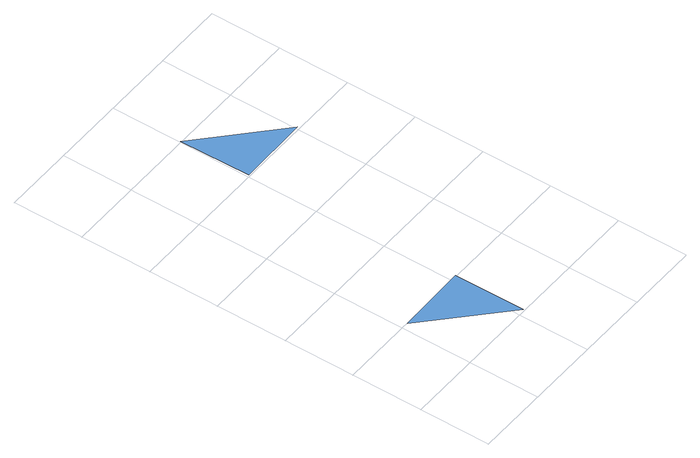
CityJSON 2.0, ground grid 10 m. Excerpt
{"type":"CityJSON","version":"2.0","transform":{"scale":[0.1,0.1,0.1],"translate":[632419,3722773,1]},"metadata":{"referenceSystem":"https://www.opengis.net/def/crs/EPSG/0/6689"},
"CityObjects":{
"waterbody1":{"type":"WaterBody","attributes":{"name":"福岡県津波浸水想定図","class":"1140","function":"2","WaterBodyTsunamiRiskAttribute.description":"1","WaterBodyTsunamiRiskAttribute.rank":"1"},"geometry":[{"type":"MultiSurface","lod":"1","boundaries":[[[0,1,2]]]}]},
"waterbody2":{"type":"WaterBody","attributes":{"name":"福岡県津波浸水想定図","class":"1140","function":"2","WaterBodyTsunamiRiskAttribute.description":"1","WaterBodyTsunamiRiskAttribute.rank":"2"},"geometry":[{"type":"MultiSurface","lod":"1","boundaries":[[[3,4,5]]]}]}
},
"vertices":[
[110,102,8],[10,100,8],[111,2,8],
[104,402,8],[204,404,8],[102,502,8]
]}
